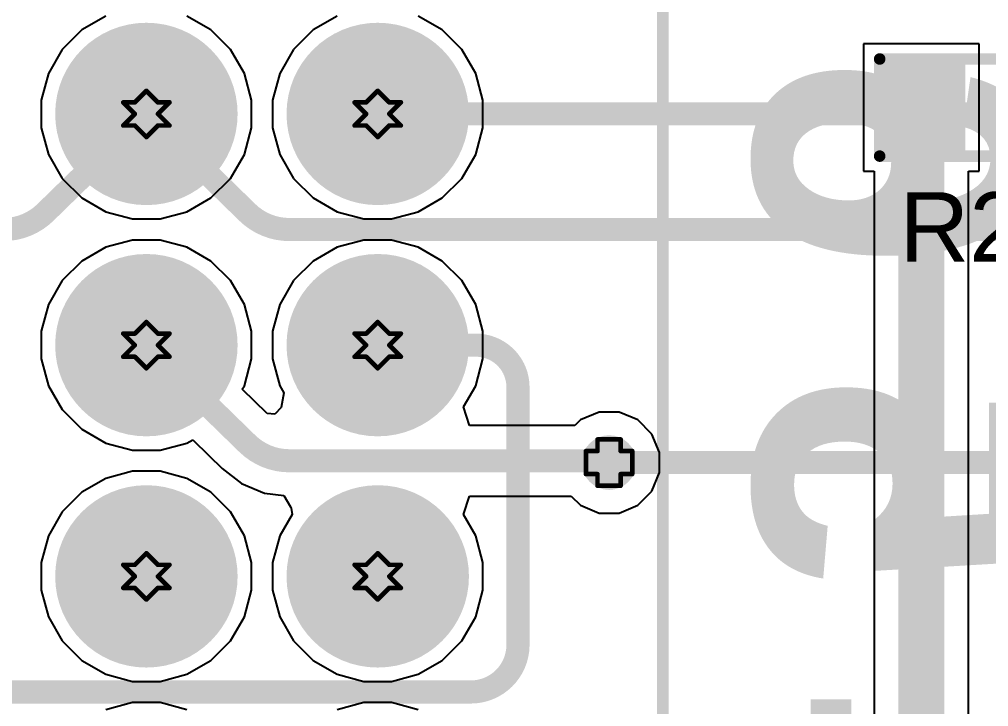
# Model space of a CAD drawing. Header units: inches. Extents: x -0.1 to 10.2, y 0 to 6.5.
# Drawn here: x 2.2648 to 2.6837, y 2.359 to 2.6562 of the extents above; entities that cross this region are included whole.
import ezdxf

# ---------------------------------------------------------------- set-up
doc = ezdxf.new("R2010")
doc.units = ezdxf.units.IN
doc.header["$MEASUREMENT"] = 0
for name, color, linetype in [('Bottom Layer', 5, 'Continuous'), ('Bottom Overlay', 54, 'Continuous'), ('Bottom Solder', 6, 'Continuous'), ('Drill Drawing', 1, 'Continuous'), ('Multi-Layer', 9, 'Continuous'), ('Pad Holes', 156, 'Continuous'), ('Top Layer', 1, 'Continuous'), ('Top Overlay', 2, 'Continuous'), ('Top Paste', 8, 'Continuous'), ('Top Solder', 216, 'Continuous'), ('Via Holes', 16, 'Continuous')]:
    doc.layers.add(name, color=color, linetype=linetype)
doc.styles.add('Arial', font='', dxfattribs={"height": 0.2})
doc.styles.add('Arial_Bold', font='', dxfattribs={"height": 0.2})
doc.styles.get('Arial').set_extended_font_data('Arial')
doc.styles.get('Arial_Bold').set_extended_font_data('Arial', bold=True)

# ---------------------------------------------------------------- blocks, each defined once
blk = doc.blocks.new('R___0603_23')
at = {"layer": 'Top Layer'}
for points in [[(-0.015, 0.0175), (-0.015, -0.0175), (-0.045, -0.0175), (-0.045, 0.0175)], [(0.045, 0.0175), (0.045, -0.0175), (0.015, -0.0175), (0.015, 0.0175)]]:
    blk.add_hatch(color=1, dxfattribs=at).paths.add_polyline_path(points)
at = {"layer": 'Top Paste'}
for points in [[(-0.015, 0.0175), (-0.015, -0.0175), (-0.045, -0.0175), (-0.045, 0.0175)], [(0.045, 0.0175), (0.045, -0.0175), (0.015, -0.0175), (0.015, 0.0175)]]:
    blk.add_hatch(color=8, dxfattribs=at).paths.add_polyline_path(points)
at = {"layer": 'Top Solder'}
for points in [[(-0.011, 0.0215), (-0.011, -0.0215), (-0.049, -0.0215), (-0.049, 0.0215)], [(0.049, 0.0215), (0.049, -0.0215), (0.011, -0.0215), (0.011, 0.0215)]]:
    blk.add_hatch(color=216, dxfattribs=at).paths.add_polyline_path(points)
at = {"layer": 'Top Overlay'}
for points in [[(-0.048, -0.021, 0.005, 0.005, 0), (-0.048, 0.021, 0.005, 0.005, 0)], [(-0.048, 0.021, 0.005, 0.005, 0), (0.048, 0.021, 0.005, 0.005, 0)], [(0.048, -0.021, 0.005, 0.005, 0), (0.048, 0.021, 0.005, 0.005, 0)], [(-0.048, -0.021, 0.005, 0.005, 0), (0.048, -0.021, 0.005, 0.005, 0)]]:
    blk.add_lwpolyline(points, format="xyseb", dxfattribs=at)
for points in [[(-0.04925, 0.021, 0.0025, 0.0025, 1), (-0.04675, 0.021, 0.0025, 0.0025, 1)], [(-0.04925, 0.021, 0.0025, 0.0025, 1), (-0.04675, 0.021, 0.0025, 0.0025, 1)], [(0.04675, 0.021, 0.0025, 0.0025, 1), (0.04925, 0.021, 0.0025, 0.0025, 1)], [(0.04675, 0.021, 0.0025, 0.0025, 1), (0.04925, 0.021, 0.0025, 0.0025, 1)], [(-0.04925, -0.021, 0.0025, 0.0025, 1), (-0.04675, -0.021, 0.0025, 0.0025, 1)], [(-0.04925, -0.021, 0.0025, 0.0025, 1), (-0.04675, -0.021, 0.0025, 0.0025, 1)], [(0.04675, -0.021, 0.0025, 0.0025, 1), (0.04925, -0.021, 0.0025, 0.0025, 1)], [(0.04675, -0.021, 0.0025, 0.0025, 1), (0.04925, -0.021, 0.0025, 0.0025, 1)]]:
    blk.add_lwpolyline(points, format="xyseb", close=True, dxfattribs=at)
blk = doc.blocks.new('X9555WV_2_12_6TV01_B_55')
at = {"layer": 'Bottom Layer'}
h = blk.add_hatch(color=5, dxfattribs=at)
edge = h.paths.add_edge_path()
edge.add_arc((-0.45, 0.05), 0.03543, 0, 360)
h = blk.add_hatch(color=5, dxfattribs=at)
edge = h.paths.add_edge_path()
edge.add_arc((-0.35, 0.05), 0.03543, 0, 360)
h = blk.add_hatch(color=5, dxfattribs=at)
edge = h.paths.add_edge_path()
edge.add_arc((-0.25, 0.05), 0.03543, 0, 360)
h = blk.add_hatch(color=5, dxfattribs=at)
edge = h.paths.add_edge_path()
edge.add_arc((-0.45, -0.05), 0.03543, 0, 360)
h = blk.add_hatch(color=5, dxfattribs=at)
edge = h.paths.add_edge_path()
edge.add_arc((-0.35, -0.05), 0.03543, 0, 360)
h = blk.add_hatch(color=5, dxfattribs=at)
edge = h.paths.add_edge_path()
edge.add_arc((-0.25, -0.05), 0.03543, 0, 360)
at = {"layer": 'Bottom Solder'}
h = blk.add_hatch(color=6, dxfattribs=at)
edge = h.paths.add_edge_path()
edge.add_arc((-0.45, 0.05), 0.03943, 0, 360)
h = blk.add_hatch(color=6, dxfattribs=at)
edge = h.paths.add_edge_path()
edge.add_arc((-0.35, 0.05), 0.03943, 0, 360)
h = blk.add_hatch(color=6, dxfattribs=at)
edge = h.paths.add_edge_path()
edge.add_arc((-0.25, 0.05), 0.03943, 0, 360)
h = blk.add_hatch(color=6, dxfattribs=at)
edge = h.paths.add_edge_path()
edge.add_arc((-0.45, -0.05), 0.03943, 0, 360)
h = blk.add_hatch(color=6, dxfattribs=at)
edge = h.paths.add_edge_path()
edge.add_arc((-0.35, -0.05), 0.03943, 0, 360)
h = blk.add_hatch(color=6, dxfattribs=at)
edge = h.paths.add_edge_path()
edge.add_arc((-0.25, -0.05), 0.03943, 0, 360)
at = {"layer": 'Multi-Layer'}
h = blk.add_hatch(color=9, dxfattribs=at)
edge = h.paths.add_edge_path()
edge.add_arc((-0.45, 0.05), 0.03543, 0, 360)
h = blk.add_hatch(color=9, dxfattribs=at)
edge = h.paths.add_edge_path()
edge.add_arc((-0.35, 0.05), 0.03543, 0, 360)
h = blk.add_hatch(color=9, dxfattribs=at)
edge = h.paths.add_edge_path()
edge.add_arc((-0.25, 0.05), 0.03543, 0, 360)
h = blk.add_hatch(color=9, dxfattribs=at)
edge = h.paths.add_edge_path()
edge.add_arc((-0.45, -0.05), 0.03543, 0, 360)
h = blk.add_hatch(color=9, dxfattribs=at)
edge = h.paths.add_edge_path()
edge.add_arc((-0.35, -0.05), 0.03543, 0, 360)
h = blk.add_hatch(color=9, dxfattribs=at)
edge = h.paths.add_edge_path()
edge.add_arc((-0.25, -0.05), 0.03543, 0, 360)
at = {"layer": 'Pad Holes'}
h = blk.add_hatch(color=7, dxfattribs=at)
edge = h.paths.add_edge_path()
edge.add_arc((-0.45, 0.05), 0.02165, 0, 360)
h = blk.add_hatch(color=7, dxfattribs=at)
edge = h.paths.add_edge_path()
edge.add_arc((-0.35, 0.05), 0.02165, 0, 360)
h = blk.add_hatch(color=7, dxfattribs=at)
edge = h.paths.add_edge_path()
edge.add_arc((-0.25, 0.05), 0.02165, 0, 360)
h = blk.add_hatch(color=7, dxfattribs=at)
edge = h.paths.add_edge_path()
edge.add_arc((-0.45, -0.05), 0.02165, 0, 360)
h = blk.add_hatch(color=7, dxfattribs=at)
edge = h.paths.add_edge_path()
edge.add_arc((-0.35, -0.05), 0.02165, 0, 360)
h = blk.add_hatch(color=7, dxfattribs=at)
edge = h.paths.add_edge_path()
edge.add_arc((-0.25, -0.05), 0.02165, 0, 360)
at = {"layer": 'Top Layer'}
h = blk.add_hatch(color=1, dxfattribs=at)
edge = h.paths.add_edge_path()
edge.add_arc((-0.45, 0.05), 0.03543, 0, 360)
h = blk.add_hatch(color=1, dxfattribs=at)
edge = h.paths.add_edge_path()
edge.add_arc((-0.35, 0.05), 0.03543, 0, 360)
h = blk.add_hatch(color=1, dxfattribs=at)
edge = h.paths.add_edge_path()
edge.add_arc((-0.25, 0.05), 0.03543, 0, 360)
h = blk.add_hatch(color=1, dxfattribs=at)
edge = h.paths.add_edge_path()
edge.add_arc((-0.45, -0.05), 0.03543, 0, 360)
h = blk.add_hatch(color=1, dxfattribs=at)
edge = h.paths.add_edge_path()
edge.add_arc((-0.35, -0.05), 0.03543, 0, 360)
h = blk.add_hatch(color=1, dxfattribs=at)
edge = h.paths.add_edge_path()
edge.add_arc((-0.25, -0.05), 0.03543, 0, 360)
at = {"layer": 'Top Solder'}
h = blk.add_hatch(color=216, dxfattribs=at)
edge = h.paths.add_edge_path()
edge.add_arc((-0.45, 0.05), 0.03943, 0, 360)
h = blk.add_hatch(color=216, dxfattribs=at)
edge = h.paths.add_edge_path()
edge.add_arc((-0.35, 0.05), 0.03943, 0, 360)
h = blk.add_hatch(color=216, dxfattribs=at)
edge = h.paths.add_edge_path()
edge.add_arc((-0.25, 0.05), 0.03943, 0, 360)
h = blk.add_hatch(color=216, dxfattribs=at)
edge = h.paths.add_edge_path()
edge.add_arc((-0.45, -0.05), 0.03943, 0, 360)
h = blk.add_hatch(color=216, dxfattribs=at)
edge = h.paths.add_edge_path()
edge.add_arc((-0.35, -0.05), 0.03943, 0, 360)
h = blk.add_hatch(color=216, dxfattribs=at)
edge = h.paths.add_edge_path()
edge.add_arc((-0.25, -0.05), 0.03943, 0, 360)
at = {"layer": 'Bottom Overlay'}
blk.add_lwpolyline([(0.755, 0.17323, 0.005, 0.005, 0), (-0.755, 0.17323, 0.005, 0.005, 0)], format="xyseb", dxfattribs=at)

msp = doc.modelspace()

# ---------------------------------------------------------------- hatches: boundary and pattern name
at = {"layer": 'Bottom Layer'}
h = msp.add_hatch(color=5, dxfattribs=at)
edge = h.paths.add_edge_path()
edge.add_arc((2.51968, 2.46457), 0.01181, 0, 360)
at = {"layer": 'Top Layer'}
h = msp.add_hatch(color=1, dxfattribs=at)
edge = h.paths.add_edge_path()
edge.add_arc((2.51968, 2.46457), 0.01181, 0, 360)
at = {"layer": 'Via Holes'}
h = msp.add_hatch(color=7, dxfattribs=at)
edge = h.paths.add_edge_path()
edge.add_arc((2.51968, 2.46457), 0.00591, 0, 360)

# ---------------------------------------------------------------- linework, layer by layer
at = {"layer": 'Bottom Layer'}
for points in [[(2.27631, 2.57302, 0.01, 0.01, 0), (2.31968, 2.61536, 0.01, 0.01, 0)], [(2.31968, 2.61535, 0.01, 0.01, 0), (2.36305, 2.57302, 0.01, 0.01, 0)], [(2.41968, 2.61535, 0.01, 0.01, 0), (2.85965, 2.61535, 0.01, 0.01, 0)], [(2.27618, 2.57288, 0.01, 0.01, -0.197561), (2.25788, 2.56536, 0.01, 0.01, 0)], [(2.38149, 2.56535, 0.01, 0.01, -0.197561), (2.36319, 2.57288, 0.01, 0.01, 0)], [(2.38149, 2.56535, 0.01, 0.01, 0), (3.20276, 2.56535, 0.01, 0.01, 0)], [(2.41968, 2.51535, 0.01, 0.01, 0), (2.46213, 2.51535, 0.01, 0.01, 0)], [(2.46213, 2.51535, 0.01, 0.01, -0.414214), (2.48031, 2.49717, 0.01, 0.01, 0)], [(2.48031, 2.38576, 0.01, 0.01, 0), (2.48031, 2.49717, 0.01, 0.01, 0)], [(2.51968, 2.46457, 0.01, 0.01, 0), (2.90965, 2.46457, 0.01, 0.01, 0)], [(2.48031, 2.38544, 0.01, 0.01, -0.409613), (2.4599, 2.36535, 0.01, 0.01, 0)], [(2.48031, 2.38576, 0.01, 0.01, -0.003934), (2.48031, 2.38544, 0.01, 0.01, 0)], [(1.81476, 2.36535, 0.01, 0.01, 0), (2.44474, 2.36535, 0.01, 0.01, 0)], [(2.44474, 2.36535, 0.01, 0.01, 0), (2.4599, 2.36535, 0.01, 0.01, 0)]]:
    msp.add_lwpolyline(points, format="xyseb", dxfattribs=at)
for points in [[(2.31718, 2.61536, 0.005, 0.005, 1), (2.32218, 2.61536, 0.005, 0.005, 1)], [(2.31718, 2.61535, 0.005, 0.005, 1), (2.32218, 2.61535, 0.005, 0.005, 1)], [(2.41718, 2.61535, 0.005, 0.005, 1), (2.42218, 2.61535, 0.005, 0.005, 1)], [(2.27368, 2.57288, 0.005, 0.005, 1), (2.27868, 2.57288, 0.005, 0.005, 1)], [(2.27381, 2.57302, 0.005, 0.005, 1), (2.27881, 2.57302, 0.005, 0.005, 1)], [(2.36055, 2.57302, 0.005, 0.005, 1), (2.36555, 2.57302, 0.005, 0.005, 1)], [(2.36069, 2.57288, 0.005, 0.005, 1), (2.36569, 2.57288, 0.005, 0.005, 1)], [(2.37899, 2.56535, 0.005, 0.005, 1), (2.38399, 2.56535, 0.005, 0.005, 1)], [(2.37899, 2.56535, 0.005, 0.005, 1), (2.38399, 2.56535, 0.005, 0.005, 1)], [(2.41718, 2.51535, 0.005, 0.005, 1), (2.42218, 2.51535, 0.005, 0.005, 1)], [(2.45963, 2.51535, 0.005, 0.005, 1), (2.46463, 2.51535, 0.005, 0.005, 1)], [(2.45963, 2.51535, 0.005, 0.005, 1), (2.46463, 2.51535, 0.005, 0.005, 1)], [(2.47781, 2.49717, 0.005, 0.005, 1), (2.48281, 2.49717, 0.005, 0.005, 1)], [(2.47781, 2.49717, 0.005, 0.005, 1), (2.48281, 2.49717, 0.005, 0.005, 1)], [(2.51718, 2.46457, 0.005, 0.005, 1), (2.52218, 2.46457, 0.005, 0.005, 1)], [(2.47781, 2.38576, 0.005, 0.005, 1), (2.48281, 2.38576, 0.005, 0.005, 1)], [(2.47781, 2.38576, 0.005, 0.005, 1), (2.48281, 2.38576, 0.005, 0.005, 1)], [(2.47781, 2.38544, 0.005, 0.005, 1), (2.48281, 2.38544, 0.005, 0.005, 1)], [(2.47781, 2.38544, 0.005, 0.005, 1), (2.48281, 2.38544, 0.005, 0.005, 1)], [(2.44224, 2.36535, 0.005, 0.005, 1), (2.44724, 2.36535, 0.005, 0.005, 1)], [(2.44224, 2.36535, 0.005, 0.005, 1), (2.44724, 2.36535, 0.005, 0.005, 1)], [(2.4574, 2.36535, 0.005, 0.005, 1), (2.4624, 2.36535, 0.005, 0.005, 1)], [(2.4574, 2.36535, 0.005, 0.005, 1), (2.4624, 2.36535, 0.005, 0.005, 1)]]:
    msp.add_lwpolyline(points, format="xyseb", close=True, dxfattribs=at)
at = {"layer": 'Drill Drawing'}
for points in [[(2.31468, 2.62035, 0.002, 0.002, 0), (2.31968, 2.62535, 0.002, 0.002, 0)], [(2.31968, 2.62535, 0.002, 0.002, 0), (2.32468, 2.62035, 0.002, 0.002, 0)], [(2.41468, 2.62035, 0.002, 0.002, 0), (2.41968, 2.62535, 0.002, 0.002, 0)], [(2.41968, 2.62535, 0.002, 0.002, 0), (2.42468, 2.62035, 0.002, 0.002, 0)], [(2.30968, 2.62035, 0.002, 0.002, 0), (2.31468, 2.61535, 0.002, 0.002, 0)], [(2.30968, 2.62035, 0.002, 0.002, 0), (2.31468, 2.62035, 0.002, 0.002, 0)], [(2.32468, 2.62035, 0.002, 0.002, 0), (2.32968, 2.62035, 0.002, 0.002, 0)], [(2.32468, 2.61535, 0.002, 0.002, 0), (2.32968, 2.62035, 0.002, 0.002, 0)], [(2.40968, 2.62035, 0.002, 0.002, 0), (2.41468, 2.61535, 0.002, 0.002, 0)], [(2.40968, 2.62035, 0.002, 0.002, 0), (2.41468, 2.62035, 0.002, 0.002, 0)], [(2.42468, 2.62035, 0.002, 0.002, 0), (2.42968, 2.62035, 0.002, 0.002, 0)], [(2.42468, 2.61535, 0.002, 0.002, 0), (2.42968, 2.62035, 0.002, 0.002, 0)], [(2.30968, 2.61035, 0.002, 0.002, 0), (2.31468, 2.61535, 0.002, 0.002, 0)], [(2.32468, 2.61535, 0.002, 0.002, 0), (2.32968, 2.61035, 0.002, 0.002, 0)], [(2.40968, 2.61035, 0.002, 0.002, 0), (2.41468, 2.61535, 0.002, 0.002, 0)], [(2.42468, 2.61535, 0.002, 0.002, 0), (2.42968, 2.61035, 0.002, 0.002, 0)], [(2.30968, 2.61035, 0.002, 0.002, 0), (2.31468, 2.61035, 0.002, 0.002, 0)], [(2.31468, 2.61035, 0.002, 0.002, 0), (2.31968, 2.60535, 0.002, 0.002, 0)], [(2.31968, 2.60535, 0.002, 0.002, 0), (2.32468, 2.61035, 0.002, 0.002, 0)], [(2.32468, 2.61035, 0.002, 0.002, 0), (2.32968, 2.61035, 0.002, 0.002, 0)], [(2.40968, 2.61035, 0.002, 0.002, 0), (2.41468, 2.61035, 0.002, 0.002, 0)], [(2.41468, 2.61035, 0.002, 0.002, 0), (2.41968, 2.60535, 0.002, 0.002, 0)], [(2.41968, 2.60535, 0.002, 0.002, 0), (2.42468, 2.61035, 0.002, 0.002, 0)], [(2.42468, 2.61035, 0.002, 0.002, 0), (2.42968, 2.61035, 0.002, 0.002, 0)], [(2.31468, 2.52035, 0.002, 0.002, 0), (2.31968, 2.52535, 0.002, 0.002, 0)], [(2.31968, 2.52535, 0.002, 0.002, 0), (2.32468, 2.52035, 0.002, 0.002, 0)], [(2.41468, 2.52035, 0.002, 0.002, 0), (2.41968, 2.52535, 0.002, 0.002, 0)], [(2.41968, 2.52535, 0.002, 0.002, 0), (2.42468, 2.52035, 0.002, 0.002, 0)], [(2.30968, 2.52035, 0.002, 0.002, 0), (2.31468, 2.51535, 0.002, 0.002, 0)], [(2.30968, 2.52035, 0.002, 0.002, 0), (2.31468, 2.52035, 0.002, 0.002, 0)], [(2.32468, 2.52035, 0.002, 0.002, 0), (2.32968, 2.52035, 0.002, 0.002, 0)], [(2.32468, 2.51535, 0.002, 0.002, 0), (2.32968, 2.52035, 0.002, 0.002, 0)], [(2.40968, 2.52035, 0.002, 0.002, 0), (2.41468, 2.51535, 0.002, 0.002, 0)], [(2.40968, 2.52035, 0.002, 0.002, 0), (2.41468, 2.52035, 0.002, 0.002, 0)], [(2.42468, 2.52035, 0.002, 0.002, 0), (2.42968, 2.52035, 0.002, 0.002, 0)], [(2.42468, 2.51535, 0.002, 0.002, 0), (2.42968, 2.52035, 0.002, 0.002, 0)], [(2.30968, 2.51035, 0.002, 0.002, 0), (2.31468, 2.51535, 0.002, 0.002, 0)], [(2.32468, 2.51535, 0.002, 0.002, 0), (2.32968, 2.51035, 0.002, 0.002, 0)], [(2.40968, 2.51035, 0.002, 0.002, 0), (2.41468, 2.51535, 0.002, 0.002, 0)], [(2.42468, 2.51535, 0.002, 0.002, 0), (2.42968, 2.51035, 0.002, 0.002, 0)], [(2.30968, 2.51035, 0.002, 0.002, 0), (2.31468, 2.51035, 0.002, 0.002, 0)], [(2.31468, 2.51035, 0.002, 0.002, 0), (2.31968, 2.50535, 0.002, 0.002, 0)], [(2.31968, 2.50535, 0.002, 0.002, 0), (2.32468, 2.51035, 0.002, 0.002, 0)], [(2.32468, 2.51035, 0.002, 0.002, 0), (2.32968, 2.51035, 0.002, 0.002, 0)], [(2.40968, 2.51035, 0.002, 0.002, 0), (2.41468, 2.51035, 0.002, 0.002, 0)], [(2.41468, 2.51035, 0.002, 0.002, 0), (2.41968, 2.50535, 0.002, 0.002, 0)], [(2.41968, 2.50535, 0.002, 0.002, 0), (2.42468, 2.51035, 0.002, 0.002, 0)], [(2.42468, 2.51035, 0.002, 0.002, 0), (2.42968, 2.51035, 0.002, 0.002, 0)], [(2.51468, 2.46957, 0.002, 0.002, 0), (2.51468, 2.47457, 0.002, 0.002, 0)], [(2.51468, 2.47457, 0.002, 0.002, 0), (2.52468, 2.47457, 0.002, 0.002, 0)], [(2.52468, 2.46957, 0.002, 0.002, 0), (2.52468, 2.47457, 0.002, 0.002, 0)], [(2.50968, 2.45957, 0.002, 0.002, 0), (2.50968, 2.46957, 0.002, 0.002, 0)], [(2.50968, 2.46957, 0.002, 0.002, 0), (2.51468, 2.46957, 0.002, 0.002, 0)], [(2.52468, 2.46957, 0.002, 0.002, 0), (2.52968, 2.46957, 0.002, 0.002, 0)], [(2.52968, 2.45957, 0.002, 0.002, 0), (2.52968, 2.46957, 0.002, 0.002, 0)], [(2.50968, 2.45957, 0.002, 0.002, 0), (2.51468, 2.45957, 0.002, 0.002, 0)], [(2.51468, 2.45457, 0.002, 0.002, 0), (2.51468, 2.45957, 0.002, 0.002, 0)], [(2.52468, 2.45957, 0.002, 0.002, 0), (2.52968, 2.45957, 0.002, 0.002, 0)], [(2.52468, 2.45457, 0.002, 0.002, 0), (2.52468, 2.45957, 0.002, 0.002, 0)], [(2.51468, 2.45457, 0.002, 0.002, 0), (2.52468, 2.45457, 0.002, 0.002, 0)], [(2.31468, 2.42035, 0.002, 0.002, 0), (2.31968, 2.42535, 0.002, 0.002, 0)], [(2.31968, 2.42535, 0.002, 0.002, 0), (2.32468, 2.42035, 0.002, 0.002, 0)], [(2.41468, 2.42035, 0.002, 0.002, 0), (2.41968, 2.42535, 0.002, 0.002, 0)], [(2.41968, 2.42535, 0.002, 0.002, 0), (2.42468, 2.42035, 0.002, 0.002, 0)], [(2.30968, 2.42035, 0.002, 0.002, 0), (2.31468, 2.41535, 0.002, 0.002, 0)], [(2.30968, 2.42035, 0.002, 0.002, 0), (2.31468, 2.42035, 0.002, 0.002, 0)], [(2.32468, 2.42035, 0.002, 0.002, 0), (2.32968, 2.42035, 0.002, 0.002, 0)], [(2.32468, 2.41535, 0.002, 0.002, 0), (2.32968, 2.42035, 0.002, 0.002, 0)], [(2.40968, 2.42035, 0.002, 0.002, 0), (2.41468, 2.41535, 0.002, 0.002, 0)], [(2.40968, 2.42035, 0.002, 0.002, 0), (2.41468, 2.42035, 0.002, 0.002, 0)], [(2.42468, 2.42035, 0.002, 0.002, 0), (2.42968, 2.42035, 0.002, 0.002, 0)], [(2.42468, 2.41535, 0.002, 0.002, 0), (2.42968, 2.42035, 0.002, 0.002, 0)], [(2.30968, 2.41035, 0.002, 0.002, 0), (2.31468, 2.41535, 0.002, 0.002, 0)], [(2.32468, 2.41535, 0.002, 0.002, 0), (2.32968, 2.41035, 0.002, 0.002, 0)], [(2.40968, 2.41035, 0.002, 0.002, 0), (2.41468, 2.41535, 0.002, 0.002, 0)], [(2.42468, 2.41535, 0.002, 0.002, 0), (2.42968, 2.41035, 0.002, 0.002, 0)], [(2.30968, 2.41035, 0.002, 0.002, 0), (2.31468, 2.41035, 0.002, 0.002, 0)], [(2.31468, 2.41035, 0.002, 0.002, 0), (2.31968, 2.40535, 0.002, 0.002, 0)], [(2.31968, 2.40535, 0.002, 0.002, 0), (2.32468, 2.41035, 0.002, 0.002, 0)], [(2.32468, 2.41035, 0.002, 0.002, 0), (2.32968, 2.41035, 0.002, 0.002, 0)], [(2.40968, 2.41035, 0.002, 0.002, 0), (2.41468, 2.41035, 0.002, 0.002, 0)], [(2.41468, 2.41035, 0.002, 0.002, 0), (2.41968, 2.40535, 0.002, 0.002, 0)], [(2.41968, 2.40535, 0.002, 0.002, 0), (2.42468, 2.41035, 0.002, 0.002, 0)], [(2.42468, 2.41035, 0.002, 0.002, 0), (2.42968, 2.41035, 0.002, 0.002, 0)]]:
    msp.add_lwpolyline(points, format="xyseb", dxfattribs=at)
for points in [[(2.31918, 2.62535, 0.001, 0.001, 1), (2.32018, 2.62535, 0.001, 0.001, 1)], [(2.31918, 2.62535, 0.001, 0.001, 1), (2.32018, 2.62535, 0.001, 0.001, 1)], [(2.41918, 2.62535, 0.001, 0.001, 1), (2.42018, 2.62535, 0.001, 0.001, 1)], [(2.41918, 2.62535, 0.001, 0.001, 1), (2.42018, 2.62535, 0.001, 0.001, 1)], [(2.30918, 2.62035, 0.001, 0.001, 1), (2.31018, 2.62035, 0.001, 0.001, 1)], [(2.30918, 2.62035, 0.001, 0.001, 1), (2.31018, 2.62035, 0.001, 0.001, 1)], [(2.31418, 2.62035, 0.001, 0.001, 1), (2.31518, 2.62035, 0.001, 0.001, 1)], [(2.31418, 2.62035, 0.001, 0.001, 1), (2.31518, 2.62035, 0.001, 0.001, 1)], [(2.32418, 2.62035, 0.001, 0.001, 1), (2.32518, 2.62035, 0.001, 0.001, 1)], [(2.32418, 2.62035, 0.001, 0.001, 1), (2.32518, 2.62035, 0.001, 0.001, 1)], [(2.32918, 2.62035, 0.001, 0.001, 1), (2.33018, 2.62035, 0.001, 0.001, 1)], [(2.32918, 2.62035, 0.001, 0.001, 1), (2.33018, 2.62035, 0.001, 0.001, 1)], [(2.40918, 2.62035, 0.001, 0.001, 1), (2.41018, 2.62035, 0.001, 0.001, 1)], [(2.40918, 2.62035, 0.001, 0.001, 1), (2.41018, 2.62035, 0.001, 0.001, 1)], [(2.41418, 2.62035, 0.001, 0.001, 1), (2.41518, 2.62035, 0.001, 0.001, 1)], [(2.41418, 2.62035, 0.001, 0.001, 1), (2.41518, 2.62035, 0.001, 0.001, 1)], [(2.42418, 2.62035, 0.001, 0.001, 1), (2.42518, 2.62035, 0.001, 0.001, 1)], [(2.42418, 2.62035, 0.001, 0.001, 1), (2.42518, 2.62035, 0.001, 0.001, 1)], [(2.42918, 2.62035, 0.001, 0.001, 1), (2.43018, 2.62035, 0.001, 0.001, 1)], [(2.42918, 2.62035, 0.001, 0.001, 1), (2.43018, 2.62035, 0.001, 0.001, 1)], [(2.31418, 2.61535, 0.001, 0.001, 1), (2.31518, 2.61535, 0.001, 0.001, 1)], [(2.31418, 2.61535, 0.001, 0.001, 1), (2.31518, 2.61535, 0.001, 0.001, 1)], [(2.32418, 2.61535, 0.001, 0.001, 1), (2.32518, 2.61535, 0.001, 0.001, 1)], [(2.32418, 2.61535, 0.001, 0.001, 1), (2.32518, 2.61535, 0.001, 0.001, 1)], [(2.41418, 2.61535, 0.001, 0.001, 1), (2.41518, 2.61535, 0.001, 0.001, 1)], [(2.41418, 2.61535, 0.001, 0.001, 1), (2.41518, 2.61535, 0.001, 0.001, 1)], [(2.42418, 2.61535, 0.001, 0.001, 1), (2.42518, 2.61535, 0.001, 0.001, 1)], [(2.42418, 2.61535, 0.001, 0.001, 1), (2.42518, 2.61535, 0.001, 0.001, 1)], [(2.30918, 2.61035, 0.001, 0.001, 1), (2.31018, 2.61035, 0.001, 0.001, 1)], [(2.30918, 2.61035, 0.001, 0.001, 1), (2.31018, 2.61035, 0.001, 0.001, 1)], [(2.31418, 2.61035, 0.001, 0.001, 1), (2.31518, 2.61035, 0.001, 0.001, 1)], [(2.31418, 2.61035, 0.001, 0.001, 1), (2.31518, 2.61035, 0.001, 0.001, 1)], [(2.32418, 2.61035, 0.001, 0.001, 1), (2.32518, 2.61035, 0.001, 0.001, 1)], [(2.32418, 2.61035, 0.001, 0.001, 1), (2.32518, 2.61035, 0.001, 0.001, 1)], [(2.32918, 2.61035, 0.001, 0.001, 1), (2.33018, 2.61035, 0.001, 0.001, 1)], [(2.32918, 2.61035, 0.001, 0.001, 1), (2.33018, 2.61035, 0.001, 0.001, 1)], [(2.40918, 2.61035, 0.001, 0.001, 1), (2.41018, 2.61035, 0.001, 0.001, 1)], [(2.40918, 2.61035, 0.001, 0.001, 1), (2.41018, 2.61035, 0.001, 0.001, 1)], [(2.41418, 2.61035, 0.001, 0.001, 1), (2.41518, 2.61035, 0.001, 0.001, 1)], [(2.41418, 2.61035, 0.001, 0.001, 1), (2.41518, 2.61035, 0.001, 0.001, 1)], [(2.42418, 2.61035, 0.001, 0.001, 1), (2.42518, 2.61035, 0.001, 0.001, 1)], [(2.42418, 2.61035, 0.001, 0.001, 1), (2.42518, 2.61035, 0.001, 0.001, 1)], [(2.42918, 2.61035, 0.001, 0.001, 1), (2.43018, 2.61035, 0.001, 0.001, 1)], [(2.42918, 2.61035, 0.001, 0.001, 1), (2.43018, 2.61035, 0.001, 0.001, 1)], [(2.31918, 2.60535, 0.001, 0.001, 1), (2.32018, 2.60535, 0.001, 0.001, 1)], [(2.31918, 2.60535, 0.001, 0.001, 1), (2.32018, 2.60535, 0.001, 0.001, 1)], [(2.41918, 2.60535, 0.001, 0.001, 1), (2.42018, 2.60535, 0.001, 0.001, 1)], [(2.41918, 2.60535, 0.001, 0.001, 1), (2.42018, 2.60535, 0.001, 0.001, 1)], [(2.31918, 2.52535, 0.001, 0.001, 1), (2.32018, 2.52535, 0.001, 0.001, 1)], [(2.31918, 2.52535, 0.001, 0.001, 1), (2.32018, 2.52535, 0.001, 0.001, 1)], [(2.41918, 2.52535, 0.001, 0.001, 1), (2.42018, 2.52535, 0.001, 0.001, 1)], [(2.41918, 2.52535, 0.001, 0.001, 1), (2.42018, 2.52535, 0.001, 0.001, 1)], [(2.30918, 2.52035, 0.001, 0.001, 1), (2.31018, 2.52035, 0.001, 0.001, 1)], [(2.30918, 2.52035, 0.001, 0.001, 1), (2.31018, 2.52035, 0.001, 0.001, 1)], [(2.31418, 2.52035, 0.001, 0.001, 1), (2.31518, 2.52035, 0.001, 0.001, 1)], [(2.31418, 2.52035, 0.001, 0.001, 1), (2.31518, 2.52035, 0.001, 0.001, 1)], [(2.32418, 2.52035, 0.001, 0.001, 1), (2.32518, 2.52035, 0.001, 0.001, 1)], [(2.32418, 2.52035, 0.001, 0.001, 1), (2.32518, 2.52035, 0.001, 0.001, 1)], [(2.32918, 2.52035, 0.001, 0.001, 1), (2.33018, 2.52035, 0.001, 0.001, 1)], [(2.32918, 2.52035, 0.001, 0.001, 1), (2.33018, 2.52035, 0.001, 0.001, 1)], [(2.40918, 2.52035, 0.001, 0.001, 1), (2.41018, 2.52035, 0.001, 0.001, 1)], [(2.40918, 2.52035, 0.001, 0.001, 1), (2.41018, 2.52035, 0.001, 0.001, 1)], [(2.41418, 2.52035, 0.001, 0.001, 1), (2.41518, 2.52035, 0.001, 0.001, 1)], [(2.41418, 2.52035, 0.001, 0.001, 1), (2.41518, 2.52035, 0.001, 0.001, 1)], [(2.42418, 2.52035, 0.001, 0.001, 1), (2.42518, 2.52035, 0.001, 0.001, 1)], [(2.42418, 2.52035, 0.001, 0.001, 1), (2.42518, 2.52035, 0.001, 0.001, 1)], [(2.42918, 2.52035, 0.001, 0.001, 1), (2.43018, 2.52035, 0.001, 0.001, 1)], [(2.42918, 2.52035, 0.001, 0.001, 1), (2.43018, 2.52035, 0.001, 0.001, 1)], [(2.31418, 2.51535, 0.001, 0.001, 1), (2.31518, 2.51535, 0.001, 0.001, 1)], [(2.31418, 2.51535, 0.001, 0.001, 1), (2.31518, 2.51535, 0.001, 0.001, 1)], [(2.32418, 2.51535, 0.001, 0.001, 1), (2.32518, 2.51535, 0.001, 0.001, 1)], [(2.32418, 2.51535, 0.001, 0.001, 1), (2.32518, 2.51535, 0.001, 0.001, 1)], [(2.41418, 2.51535, 0.001, 0.001, 1), (2.41518, 2.51535, 0.001, 0.001, 1)], [(2.41418, 2.51535, 0.001, 0.001, 1), (2.41518, 2.51535, 0.001, 0.001, 1)], [(2.42418, 2.51535, 0.001, 0.001, 1), (2.42518, 2.51535, 0.001, 0.001, 1)], [(2.42418, 2.51535, 0.001, 0.001, 1), (2.42518, 2.51535, 0.001, 0.001, 1)], [(2.30918, 2.51035, 0.001, 0.001, 1), (2.31018, 2.51035, 0.001, 0.001, 1)], [(2.30918, 2.51035, 0.001, 0.001, 1), (2.31018, 2.51035, 0.001, 0.001, 1)], [(2.31418, 2.51035, 0.001, 0.001, 1), (2.31518, 2.51035, 0.001, 0.001, 1)], [(2.31418, 2.51035, 0.001, 0.001, 1), (2.31518, 2.51035, 0.001, 0.001, 1)], [(2.32418, 2.51035, 0.001, 0.001, 1), (2.32518, 2.51035, 0.001, 0.001, 1)], [(2.32418, 2.51035, 0.001, 0.001, 1), (2.32518, 2.51035, 0.001, 0.001, 1)], [(2.32918, 2.51035, 0.001, 0.001, 1), (2.33018, 2.51035, 0.001, 0.001, 1)], [(2.32918, 2.51035, 0.001, 0.001, 1), (2.33018, 2.51035, 0.001, 0.001, 1)], [(2.40918, 2.51035, 0.001, 0.001, 1), (2.41018, 2.51035, 0.001, 0.001, 1)], [(2.40918, 2.51035, 0.001, 0.001, 1), (2.41018, 2.51035, 0.001, 0.001, 1)], [(2.41418, 2.51035, 0.001, 0.001, 1), (2.41518, 2.51035, 0.001, 0.001, 1)], [(2.41418, 2.51035, 0.001, 0.001, 1), (2.41518, 2.51035, 0.001, 0.001, 1)], [(2.42418, 2.51035, 0.001, 0.001, 1), (2.42518, 2.51035, 0.001, 0.001, 1)], [(2.42418, 2.51035, 0.001, 0.001, 1), (2.42518, 2.51035, 0.001, 0.001, 1)], [(2.42918, 2.51035, 0.001, 0.001, 1), (2.43018, 2.51035, 0.001, 0.001, 1)], [(2.42918, 2.51035, 0.001, 0.001, 1), (2.43018, 2.51035, 0.001, 0.001, 1)], [(2.31918, 2.50535, 0.001, 0.001, 1), (2.32018, 2.50535, 0.001, 0.001, 1)], [(2.31918, 2.50535, 0.001, 0.001, 1), (2.32018, 2.50535, 0.001, 0.001, 1)], [(2.41918, 2.50535, 0.001, 0.001, 1), (2.42018, 2.50535, 0.001, 0.001, 1)], [(2.41918, 2.50535, 0.001, 0.001, 1), (2.42018, 2.50535, 0.001, 0.001, 1)], [(2.51418, 2.47457, 0.001, 0.001, 1), (2.51518, 2.47457, 0.001, 0.001, 1)], [(2.51418, 2.47457, 0.001, 0.001, 1), (2.51518, 2.47457, 0.001, 0.001, 1)], [(2.52418, 2.47457, 0.001, 0.001, 1), (2.52518, 2.47457, 0.001, 0.001, 1)], [(2.52418, 2.47457, 0.001, 0.001, 1), (2.52518, 2.47457, 0.001, 0.001, 1)], [(2.50918, 2.46957, 0.001, 0.001, 1), (2.51018, 2.46957, 0.001, 0.001, 1)], [(2.50918, 2.46957, 0.001, 0.001, 1), (2.51018, 2.46957, 0.001, 0.001, 1)], [(2.51418, 2.46957, 0.001, 0.001, 1), (2.51518, 2.46957, 0.001, 0.001, 1)], [(2.51418, 2.46957, 0.001, 0.001, 1), (2.51518, 2.46957, 0.001, 0.001, 1)], [(2.52418, 2.46957, 0.001, 0.001, 1), (2.52518, 2.46957, 0.001, 0.001, 1)], [(2.52418, 2.46957, 0.001, 0.001, 1), (2.52518, 2.46957, 0.001, 0.001, 1)], [(2.52918, 2.46957, 0.001, 0.001, 1), (2.53018, 2.46957, 0.001, 0.001, 1)], [(2.52918, 2.46957, 0.001, 0.001, 1), (2.53018, 2.46957, 0.001, 0.001, 1)], [(2.50918, 2.45957, 0.001, 0.001, 1), (2.51018, 2.45957, 0.001, 0.001, 1)], [(2.50918, 2.45957, 0.001, 0.001, 1), (2.51018, 2.45957, 0.001, 0.001, 1)], [(2.51418, 2.45957, 0.001, 0.001, 1), (2.51518, 2.45957, 0.001, 0.001, 1)], [(2.51418, 2.45957, 0.001, 0.001, 1), (2.51518, 2.45957, 0.001, 0.001, 1)], [(2.52418, 2.45957, 0.001, 0.001, 1), (2.52518, 2.45957, 0.001, 0.001, 1)], [(2.52418, 2.45957, 0.001, 0.001, 1), (2.52518, 2.45957, 0.001, 0.001, 1)], [(2.52918, 2.45957, 0.001, 0.001, 1), (2.53018, 2.45957, 0.001, 0.001, 1)], [(2.52918, 2.45957, 0.001, 0.001, 1), (2.53018, 2.45957, 0.001, 0.001, 1)], [(2.51418, 2.45457, 0.001, 0.001, 1), (2.51518, 2.45457, 0.001, 0.001, 1)], [(2.51418, 2.45457, 0.001, 0.001, 1), (2.51518, 2.45457, 0.001, 0.001, 1)], [(2.52418, 2.45457, 0.001, 0.001, 1), (2.52518, 2.45457, 0.001, 0.001, 1)], [(2.52418, 2.45457, 0.001, 0.001, 1), (2.52518, 2.45457, 0.001, 0.001, 1)], [(2.31918, 2.42535, 0.001, 0.001, 1), (2.32018, 2.42535, 0.001, 0.001, 1)], [(2.31918, 2.42535, 0.001, 0.001, 1), (2.32018, 2.42535, 0.001, 0.001, 1)], [(2.41918, 2.42535, 0.001, 0.001, 1), (2.42018, 2.42535, 0.001, 0.001, 1)], [(2.41918, 2.42535, 0.001, 0.001, 1), (2.42018, 2.42535, 0.001, 0.001, 1)], [(2.30918, 2.42035, 0.001, 0.001, 1), (2.31018, 2.42035, 0.001, 0.001, 1)], [(2.30918, 2.42035, 0.001, 0.001, 1), (2.31018, 2.42035, 0.001, 0.001, 1)], [(2.31418, 2.42035, 0.001, 0.001, 1), (2.31518, 2.42035, 0.001, 0.001, 1)], [(2.31418, 2.42035, 0.001, 0.001, 1), (2.31518, 2.42035, 0.001, 0.001, 1)], [(2.32418, 2.42035, 0.001, 0.001, 1), (2.32518, 2.42035, 0.001, 0.001, 1)], [(2.32418, 2.42035, 0.001, 0.001, 1), (2.32518, 2.42035, 0.001, 0.001, 1)], [(2.32918, 2.42035, 0.001, 0.001, 1), (2.33018, 2.42035, 0.001, 0.001, 1)], [(2.32918, 2.42035, 0.001, 0.001, 1), (2.33018, 2.42035, 0.001, 0.001, 1)], [(2.40918, 2.42035, 0.001, 0.001, 1), (2.41018, 2.42035, 0.001, 0.001, 1)], [(2.40918, 2.42035, 0.001, 0.001, 1), (2.41018, 2.42035, 0.001, 0.001, 1)], [(2.41418, 2.42035, 0.001, 0.001, 1), (2.41518, 2.42035, 0.001, 0.001, 1)], [(2.41418, 2.42035, 0.001, 0.001, 1), (2.41518, 2.42035, 0.001, 0.001, 1)], [(2.42418, 2.42035, 0.001, 0.001, 1), (2.42518, 2.42035, 0.001, 0.001, 1)], [(2.42418, 2.42035, 0.001, 0.001, 1), (2.42518, 2.42035, 0.001, 0.001, 1)], [(2.42918, 2.42035, 0.001, 0.001, 1), (2.43018, 2.42035, 0.001, 0.001, 1)], [(2.42918, 2.42035, 0.001, 0.001, 1), (2.43018, 2.42035, 0.001, 0.001, 1)], [(2.31418, 2.41535, 0.001, 0.001, 1), (2.31518, 2.41535, 0.001, 0.001, 1)], [(2.31418, 2.41535, 0.001, 0.001, 1), (2.31518, 2.41535, 0.001, 0.001, 1)], [(2.32418, 2.41535, 0.001, 0.001, 1), (2.32518, 2.41535, 0.001, 0.001, 1)], [(2.32418, 2.41535, 0.001, 0.001, 1), (2.32518, 2.41535, 0.001, 0.001, 1)], [(2.41418, 2.41535, 0.001, 0.001, 1), (2.41518, 2.41535, 0.001, 0.001, 1)], [(2.41418, 2.41535, 0.001, 0.001, 1), (2.41518, 2.41535, 0.001, 0.001, 1)], [(2.42418, 2.41535, 0.001, 0.001, 1), (2.42518, 2.41535, 0.001, 0.001, 1)], [(2.42418, 2.41535, 0.001, 0.001, 1), (2.42518, 2.41535, 0.001, 0.001, 1)], [(2.30918, 2.41035, 0.001, 0.001, 1), (2.31018, 2.41035, 0.001, 0.001, 1)], [(2.30918, 2.41035, 0.001, 0.001, 1), (2.31018, 2.41035, 0.001, 0.001, 1)], [(2.31418, 2.41035, 0.001, 0.001, 1), (2.31518, 2.41035, 0.001, 0.001, 1)], [(2.31418, 2.41035, 0.001, 0.001, 1), (2.31518, 2.41035, 0.001, 0.001, 1)], [(2.32418, 2.41035, 0.001, 0.001, 1), (2.32518, 2.41035, 0.001, 0.001, 1)], [(2.32418, 2.41035, 0.001, 0.001, 1), (2.32518, 2.41035, 0.001, 0.001, 1)], [(2.32918, 2.41035, 0.001, 0.001, 1), (2.33018, 2.41035, 0.001, 0.001, 1)], [(2.32918, 2.41035, 0.001, 0.001, 1), (2.33018, 2.41035, 0.001, 0.001, 1)], [(2.40918, 2.41035, 0.001, 0.001, 1), (2.41018, 2.41035, 0.001, 0.001, 1)], [(2.40918, 2.41035, 0.001, 0.001, 1), (2.41018, 2.41035, 0.001, 0.001, 1)], [(2.41418, 2.41035, 0.001, 0.001, 1), (2.41518, 2.41035, 0.001, 0.001, 1)], [(2.41418, 2.41035, 0.001, 0.001, 1), (2.41518, 2.41035, 0.001, 0.001, 1)], [(2.42418, 2.41035, 0.001, 0.001, 1), (2.42518, 2.41035, 0.001, 0.001, 1)], [(2.42418, 2.41035, 0.001, 0.001, 1), (2.42518, 2.41035, 0.001, 0.001, 1)], [(2.42918, 2.41035, 0.001, 0.001, 1), (2.43018, 2.41035, 0.001, 0.001, 1)], [(2.42918, 2.41035, 0.001, 0.001, 1), (2.43018, 2.41035, 0.001, 0.001, 1)], [(2.31918, 2.40535, 0.001, 0.001, 1), (2.32018, 2.40535, 0.001, 0.001, 1)], [(2.31918, 2.40535, 0.001, 0.001, 1), (2.32018, 2.40535, 0.001, 0.001, 1)], [(2.41918, 2.40535, 0.001, 0.001, 1), (2.42018, 2.40535, 0.001, 0.001, 1)], [(2.41918, 2.40535, 0.001, 0.001, 1), (2.42018, 2.40535, 0.001, 0.001, 1)]]:
    msp.add_lwpolyline(points, format="xyseb", close=True, dxfattribs=at)
at = {"layer": 'Top Layer'}
for p, q in [((2.30215, 2.65769), (2.29179, 2.65171)), ((2.34758, 2.65171), (2.33722, 2.65769)), ((2.40215, 2.65769), (2.39179, 2.65171)), ((2.44758, 2.65171), (2.43722, 2.65769)), ((2.29179, 2.65171), (2.28333, 2.64325)), ((2.35604, 2.64325), (2.34758, 2.65171)), ((2.39179, 2.65171), (2.38333, 2.64325)), ((2.45604, 2.64325), (2.44758, 2.65171)), ((2.67965, 2.64561), (2.62965, 2.64561)), ((2.62965, 2.64561), (2.62965, 2.59061)), ((2.67965, 2.59061), (2.67965, 2.64561)), ((2.28333, 2.64325), (2.27734, 2.63289)), ((2.36202, 2.63289), (2.35604, 2.64325)), ((2.38333, 2.64325), (2.37734, 2.63289)), ((2.46202, 2.63289), (2.45604, 2.64325)), ((2.27734, 2.63289), (2.27425, 2.62134)), ((2.36511, 2.62134), (2.36202, 2.63289)), ((2.37734, 2.63289), (2.37425, 2.62134)), ((2.46511, 2.62134), (2.46202, 2.63289)), ((2.27425, 2.62134), (2.27425, 2.60937)), ((2.36511, 2.60937), (2.36511, 2.62134)), ((2.37425, 2.62134), (2.37425, 2.60937)), ((2.46511, 2.60937), (2.46511, 2.62134)), ((2.27425, 2.60937), (2.27734, 2.59782)), ((2.36202, 2.59782), (2.36511, 2.60937)), ((2.37425, 2.60937), (2.37734, 2.59782)), ((2.46202, 2.59782), (2.46511, 2.60937)), ((2.27734, 2.59782), (2.28333, 2.58746)), ((2.35604, 2.58746), (2.36202, 2.59782)), ((2.37734, 2.59782), (2.38333, 2.58746)), ((2.45604, 2.58746), (2.46202, 2.59782)), ((2.62965, 2.59061), (2.63425, 2.59061)), ((2.63425, 2.59061), (2.63425, 2.34455)), ((2.67504, 2.33703), (2.67504, 2.59061)), ((2.67504, 2.59061), (2.67965, 2.59061)), ((2.28333, 2.58746), (2.29179, 2.579)), ((2.34758, 2.579), (2.35604, 2.58746)), ((2.38333, 2.58746), (2.39179, 2.579)), ((2.44758, 2.579), (2.45604, 2.58746)), ((2.29179, 2.579), (2.30215, 2.57302)), ((2.33722, 2.57302), (2.34758, 2.579)), ((2.39179, 2.579), (2.40215, 2.57302)), ((2.43722, 2.57302), (2.44758, 2.579)), ((2.30215, 2.57302), (2.3137, 2.56992)), ((2.32566, 2.56992), (2.33722, 2.57302)), ((2.40215, 2.57302), (2.4137, 2.56992)), ((2.42566, 2.56992), (2.43722, 2.57302)), ((2.3137, 2.56992), (2.32566, 2.56992)), ((2.4137, 2.56992), (2.42566, 2.56992)), ((2.3137, 2.56079), (2.30215, 2.55769)), ((2.32566, 2.56079), (2.3137, 2.56079)), ((2.33722, 2.55769), (2.32566, 2.56079)), ((2.4137, 2.56079), (2.40215, 2.55769)), ((2.42566, 2.56079), (2.4137, 2.56079)), ((2.43722, 2.55769), (2.42566, 2.56079)), ((2.30215, 2.55769), (2.29179, 2.55171)), ((2.34758, 2.55171), (2.33722, 2.55769)), ((2.40215, 2.55769), (2.39179, 2.55171)), ((2.44758, 2.55171), (2.43722, 2.55769)), ((2.29179, 2.55171), (2.28333, 2.54325)), ((2.35604, 2.54325), (2.34758, 2.55171)), ((2.39179, 2.55171), (2.38333, 2.54325)), ((2.45604, 2.54325), (2.44758, 2.55171)), ((2.28333, 2.54325), (2.27734, 2.53289)), ((2.36202, 2.53289), (2.35604, 2.54325)), ((2.38333, 2.54325), (2.37734, 2.53289)), ((2.46202, 2.53289), (2.45604, 2.54325)), ((2.27734, 2.53289), (2.27425, 2.52134)), ((2.36511, 2.52134), (2.36202, 2.53289)), ((2.37734, 2.53289), (2.37425, 2.52134)), ((2.46511, 2.52134), (2.46202, 2.53289)), ((2.27425, 2.52134), (2.27425, 2.50937)), ((2.36511, 2.50937), (2.36511, 2.52134)), ((2.37425, 2.52134), (2.37425, 2.50937)), ((2.46511, 2.50937), (2.46511, 2.52134)), ((2.27425, 2.50937), (2.27734, 2.49782)), ((2.36202, 2.49782), (2.36511, 2.50937)), ((2.37425, 2.50937), (2.37734, 2.49782)), ((2.46202, 2.49782), (2.46511, 2.50937)), ((2.27734, 2.49782), (2.28333, 2.48746)), ((2.36112, 2.49627), (2.36202, 2.49782)), ((2.37734, 2.49782), (2.37909, 2.49479)), ((2.45672, 2.48865), (2.46202, 2.49782)), ((2.37183, 2.48581), (2.36112, 2.49627)), ((2.37909, 2.49479), (2.3779, 2.48846)), ((2.4593, 2.48065), (2.45672, 2.48865)), ((2.28333, 2.48746), (2.29179, 2.479)), ((2.37524, 2.48547), (2.37183, 2.48581)), ((2.3779, 2.48846), (2.37524, 2.48547)), ((2.51535, 2.48638), (2.50733, 2.48306)), ((2.52402, 2.48638), (2.51535, 2.48638)), ((2.53204, 2.48306), (2.52402, 2.48638)), ((2.50492, 2.48065), (2.4593, 2.48065)), ((2.50733, 2.48306), (2.50492, 2.48065)), ((2.53818, 2.47692), (2.53204, 2.48306)), ((2.29179, 2.479), (2.30215, 2.47302)), ((2.5415, 2.46891), (2.53818, 2.47692)), ((2.30215, 2.47302), (2.3137, 2.46992)), ((2.32566, 2.46992), (2.33722, 2.47302)), ((2.33722, 2.47302), (2.33969, 2.47445)), ((2.33969, 2.47445), (2.34671, 2.46759)), ((2.3137, 2.46992), (2.32566, 2.46992)), ((2.5415, 2.46023), (2.5415, 2.46891)), ((2.34671, 2.46759), (2.35241, 2.46198)), ((2.3137, 2.46079), (2.30215, 2.45769)), ((2.32566, 2.46079), (2.3137, 2.46079)), ((2.33722, 2.45769), (2.32566, 2.46079)), ((2.35241, 2.46198), (2.35241, 2.46198)), ((2.35241, 2.46198), (2.36081, 2.45554)), ((2.53818, 2.45221), (2.5415, 2.46023)), ((2.30215, 2.45769), (2.29179, 2.45171)), ((2.34758, 2.45171), (2.33722, 2.45769)), ((2.36081, 2.45554), (2.37078, 2.45141)), ((2.29179, 2.45171), (2.28333, 2.44325)), ((2.35604, 2.44325), (2.34758, 2.45171)), ((2.37078, 2.45141), (2.37908, 2.45032)), ((2.53204, 2.44608), (2.53818, 2.45221)), ((2.37908, 2.45032), (2.38202, 2.44542)), ((2.45673, 2.44206), (2.45931, 2.45006)), ((2.45931, 2.45006), (2.50335, 2.45006)), ((2.50335, 2.45006), (2.50733, 2.44608)), ((2.28333, 2.44325), (2.27734, 2.43289)), ((2.36202, 2.43289), (2.35604, 2.44325)), ((2.38202, 2.44542), (2.38223, 2.44487)), ((2.38223, 2.44487), (2.38264, 2.44206)), ((2.50733, 2.44608), (2.51535, 2.44276)), ((2.51535, 2.44276), (2.52402, 2.44276)), ((2.52402, 2.44276), (2.53204, 2.44608)), ((2.38264, 2.44206), (2.37734, 2.43289)), ((2.46202, 2.43289), (2.45673, 2.44206)), ((2.27734, 2.43289), (2.27425, 2.42134)), ((2.36511, 2.42134), (2.36202, 2.43289)), ((2.37734, 2.43289), (2.37425, 2.42134)), ((2.46511, 2.42134), (2.46202, 2.43289)), ((2.27425, 2.42134), (2.27425, 2.40937)), ((2.36511, 2.40937), (2.36511, 2.42134)), ((2.37425, 2.42134), (2.37425, 2.40937)), ((2.46511, 2.40937), (2.46511, 2.42134)), ((2.27425, 2.40937), (2.27734, 2.39782)), ((2.36202, 2.39782), (2.36511, 2.40937)), ((2.37425, 2.40937), (2.37734, 2.39782)), ((2.46202, 2.39782), (2.46511, 2.40937)), ((2.27734, 2.39782), (2.28333, 2.38746)), ((2.35604, 2.38746), (2.36202, 2.39782)), ((2.37734, 2.39782), (2.38333, 2.38746)), ((2.45604, 2.38746), (2.46202, 2.39782)), ((2.28333, 2.38746), (2.29179, 2.379)), ((2.34758, 2.379), (2.35604, 2.38746)), ((2.38333, 2.38746), (2.39179, 2.379)), ((2.44758, 2.379), (2.45604, 2.38746)), ((2.29179, 2.379), (2.30215, 2.37302)), ((2.33722, 2.37302), (2.34758, 2.379)), ((2.39179, 2.379), (2.40215, 2.37302)), ((2.43722, 2.37302), (2.44758, 2.379)), ((2.30215, 2.37302), (2.3137, 2.36992)), ((2.32566, 2.36992), (2.33722, 2.37302)), ((2.40215, 2.37302), (2.4137, 2.36992)), ((2.42566, 2.36992), (2.43722, 2.37302)), ((2.3137, 2.36992), (2.32566, 2.36992)), ((2.4137, 2.36992), (2.42566, 2.36992)), ((2.3137, 2.36079), (2.30215, 2.35769)), ((2.32566, 2.36079), (2.3137, 2.36079)), ((2.33722, 2.35769), (2.32566, 2.36079)), ((2.4137, 2.36079), (2.40215, 2.35769)), ((2.42566, 2.36079), (2.4137, 2.36079)), ((2.43722, 2.35769), (2.42566, 2.36079))]:
    msp.add_line(p, q, dxfattribs=at)
for points in [[(2.65465, 2.33703, 0.02, 0.02, 0), (2.65465, 2.61811, 0.02, 0.02, 0)], [(2.31968, 2.51535, 0.01, 0.01, 0), (2.36305, 2.47301, 0.01, 0.01, 0)], [(2.38149, 2.46535, 0.01, 0.01, -0.197561), (2.36319, 2.47288, 0.01, 0.01, 0)], [(2.38149, 2.46535, 0.01, 0.01, 0), (2.5189, 2.46535, 0.01, 0.01, 0)], [(2.5189, 2.46535, 0.01, 0.01, -0.414214), (2.51968, 2.46457, 0.01, 0.01, 0)]]:
    msp.add_lwpolyline(points, format="xyseb", dxfattribs=at)
for points in [[(2.64965, 2.61811, 0.01, 0.01, 1), (2.65965, 2.61811, 0.01, 0.01, 1)], [(2.31718, 2.51535, 0.005, 0.005, 1), (2.32218, 2.51535, 0.005, 0.005, 1)], [(2.36055, 2.47301, 0.005, 0.005, 1), (2.36555, 2.47301, 0.005, 0.005, 1)], [(2.36069, 2.47288, 0.005, 0.005, 1), (2.36569, 2.47288, 0.005, 0.005, 1)], [(2.37899, 2.46535, 0.005, 0.005, 1), (2.38399, 2.46535, 0.005, 0.005, 1)], [(2.37899, 2.46535, 0.005, 0.005, 1), (2.38399, 2.46535, 0.005, 0.005, 1)], [(2.5164, 2.46535, 0.005, 0.005, 1), (2.5214, 2.46535, 0.005, 0.005, 1)], [(2.5164, 2.46535, 0.005, 0.005, 1), (2.5214, 2.46535, 0.005, 0.005, 1)], [(2.51718, 2.46457, 0.005, 0.005, 1), (2.52218, 2.46457, 0.005, 0.005, 1)]]:
    msp.add_lwpolyline(points, format="xyseb", close=True, dxfattribs=at)

# ---------------------------------------------------------------- block references
at = {"rotation": 270}
msp.add_blockref('X9555WV_2_12_6TV01_B_55', (2.36968, 2.16535), dxfattribs=at)
msp.add_blockref('R___0603_23', (2.68465, 2.61811))

# ---------------------------------------------------------------- texts
at = {"layer": 'Bottom Overlay', "style": 'Arial_Bold', "text_generation_flag": 2}
msp.add_text('CHANNEL 4 5 6', height=0.119, rotation=270, dxfattribs=at).set_placement((2.58251, 1.41188))
at = {"layer": 'Top Overlay', "style": 'Arial'}
msp.add_text('R24', height=0.03, dxfattribs=at).set_placement((2.6451, 2.5515))

doc.saveas('drawing.dxf')
